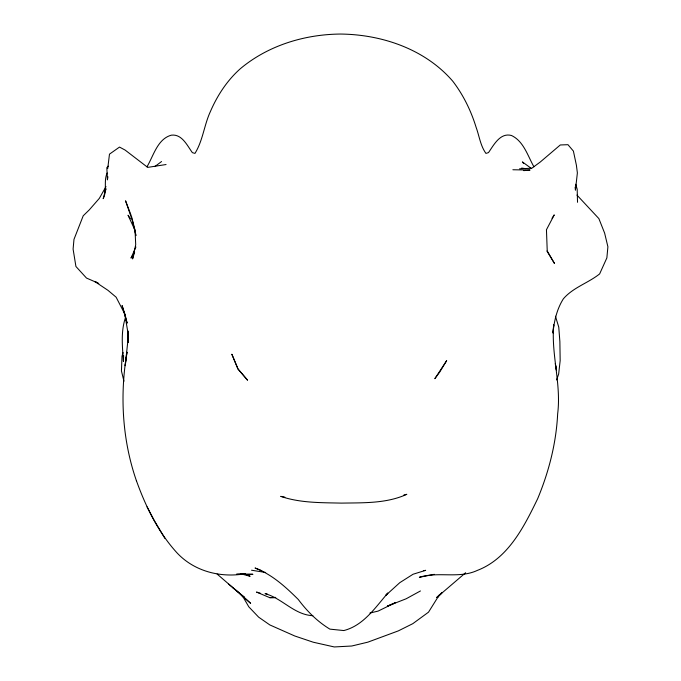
<?xml version="1.0" encoding="UTF-8"?>
<svg xmlns="http://www.w3.org/2000/svg" width="681" height="681" viewBox="0 0 681 681"><rect width="100%" height="100%" fill="white"/><g stroke="black" fill="none" stroke-linecap="round" stroke-linejoin="round"><path stroke-width="1.02" d="M127.815 331.043L127.79 341.598L125.21 365.68L126.317 357.448M123.61 355.567L123.397 361.424C122.452 346.638 120.571 331.332 125.679 317.065M553.704 325.016C551.091 354.69 561.416 384.033 557.654 413.852C556.224 443.127 548.886 471.797 537.632 498.781C524.004 526.822 508.188 558.556 477.304 570.423C458.951 578.978 438.249 571.274 419.36 577.292L434.325 574.33M553.662 324.922L552.963 333.035C554.164 321.074 556.862 309.089 563.357 298.831C573.138 287.408 588.069 283.134 599.638 273.907L606.865 257.903L607.903 246.786L604.634 233.14L598.871 218.592L576.952 195.089M107.717 168.59L109.479 154.153L119.507 147.079L125.134 150.084L147.692 167.381L166.062 164.53M126.589 355.388L127.006 352.307M126.989 352.273C119.711 394.92 122.188 439.73 136.413 480.735M107.913 176.754L107.419 179.886L106.832 167.654L108.305 166.147M105.853 188.807L103.189 198.665C107.479 190.348 103.342 181.155 107.189 173M123.048 352.52L122.001 356.257L121.439 370.966L123.951 381.215M105.785 188.671L104.925 191.523L105.895 189.684M134.642 252.021L132.565 258.933L135.706 244.76L135.059 230.365L131.527 216.464M556.581 379.955L558.641 374.133L560.165 360.624L559.876 341.641L558.76 327.118L555.432 316.205M135.911 246.973L130.999 258.108L132.591 255.622M146.968 166.802C153.54 155.83 157.481 138.967 171.306 135.179C181.955 133.791 187.13 145.47 192.374 152.646L194.953 153.395C202.861 140.78 204.13 125.125 210.344 111.65C217.358 95.417 227.148 80.392 240.453 68.619C268.212 45.414 304.586 34.365 340.449 34.05C381.956 34.476 425.14 49.151 452.788 81.226C463.352 95.017 471.005 110.739 476.113 127.304C479.288 135.996 480.42 145.785 485.953 153.412L488.498 152.595C493.836 144.9 500.212 132.429 511.474 135.493C523.689 141.214 527.724 155.872 533.93 166.802M106.006 186.577L99.324 198.375L89.279 209.876L83.218 215.792L73.982 239.371L73.097 249.093L75.923 266.484L86.496 278.061L98.779 283.398M552.044 218.278L554.249 214.881L546.451 229.735L547.235 250.966L554.47 263.445L546.945 251.051M439.219 595.049L428.511 612.176L412.805 623.668L398.325 630.887L367.842 642.157L351.788 646.005L334.286 646.95L313.234 642.209L294.788 635.994L269.804 624.92L258.635 617.148L248.795 606.822L243.67 597.969L240.614 594.334L217.103 574.04M438.598 595.713L437.432 597.458L441.765 593.151M387.727 593.194C375.171 607.69 363.509 625.498 343.828 630.555L329.885 629.133C317.389 621.54 307.012 611.197 298.321 599.518C285.594 586.886 272.06 574.492 255.035 568.014L261.827 570.712M387.719 593.125L385.769 595.39L399.781 582.672L413.078 574.236L425.651 570.337L423.642 570.678M465.634 572.738L436.708 597.509L442.029 592.47M154.791 166.607L161.567 161.525M420.449 590.955L406.123 598.795L387.344 606.141L395.184 602.762L378.074 611.112L369.936 613.019M403.876 494.993L406.821 494.321C386.323 503.659 363.484 502.714 341.504 503.114C321.143 502.629 300.219 503.063 280.725 496.364L284.888 497.164M523.74 170.633L530.056 170.054L512.87 169.756M236.443 574.355L252.762 574.287L236.443 574.355L245.109 573.768C220.55 577.99 194.298 571.427 176.975 552.827C158.188 532.261 145.725 506.63 136.37 480.59M519.569 168.803L531.801 168.233L540.178 162.087L560.293 144.968L567.963 144.687L573.402 151.097L576.398 165.236L577.377 172.914L575.436 190.152L575.113 187.181M260.5 593.321L256.507 592.061L269.778 597.671L275.754 597.399M269.778 597.671L274.477 597.739M521.629 168.071L525.741 168.658M251.536 570.227L265.667 572.474M267.114 593.951L265.045 593.619C282.24 598.301 294.183 614.815 312.868 615.692M242.794 573.683L245.798 574.338M240.963 573.845L250.123 576.271L245.577 574.262M97.281 282.632L94.642 281.423L107.964 290.327L116.119 297.188L124.802 314.009L127.134 323.143L122.103 305.556L124.802 314.009L127.756 331.647L128.181 342.56L127.892 331.017M531.58 168.607L522.404 161.908L523.578 163.431M232.604 587.465L244.445 597.365L228.68 584.153M239.508 593.313L250.642 603.349L240.614 594.334M130.386 218.703L128.045 215.222L135.059 230.365L135.902 235.6L132.42 220.738L125.559 200.801L131.161 215.485M164.896 538.399L154.246 520.446L147.036 506.851M575.717 184.245L577.182 189.224L577.531 202.308M555.27 363.552L556.53 370.455L555.407 364.48M446.625 360.709L439.637 372.184L434.836 378.687L446.625 360.709M247.475 380.083L237.984 368.991L231.889 354.307L237.984 368.991L247.475 380.083"/></g></svg>
